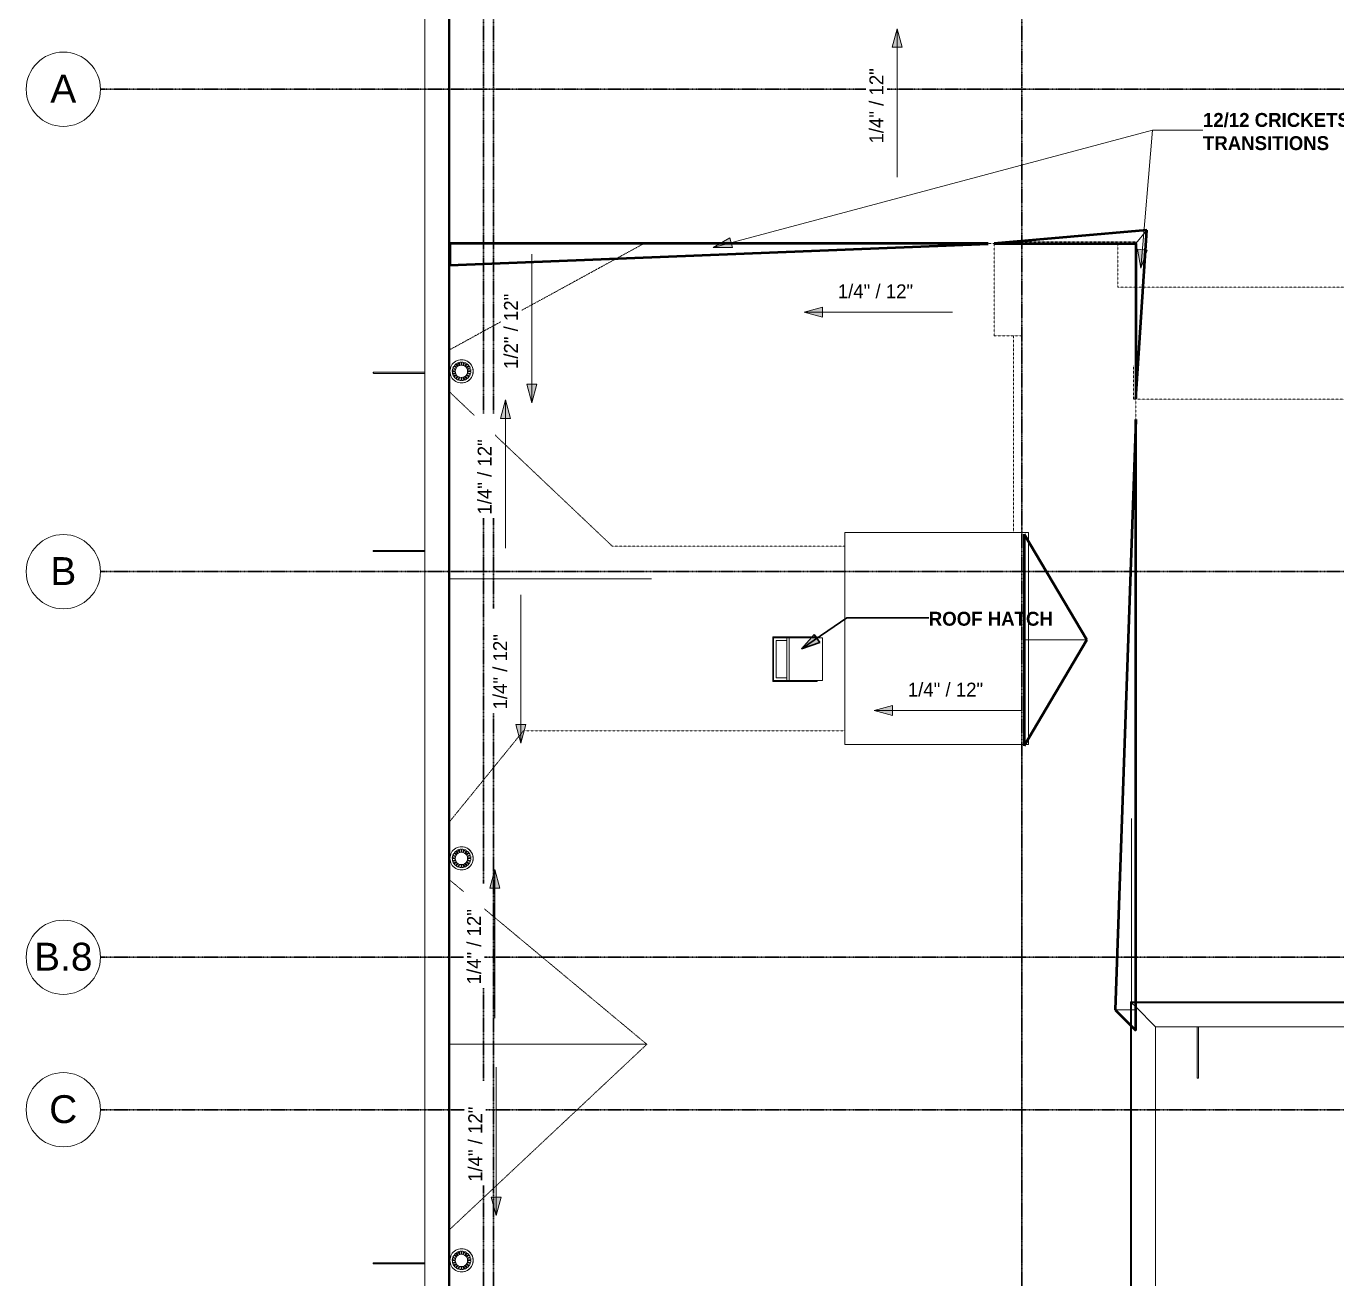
# Model space of a CAD drawing. Header units: inches. Extents: x -4126 to -1830, y 9773 to 12297.
# Drawn here: x -4125 to -3278, y 11078 to 11888 of the extents above; entities that cross this region are included whole.
import ezdxf

# ---------------------------------------------------------------- set-up
doc = ezdxf.new("R2010")
doc.units = ezdxf.units.IN
doc.header["$MEASUREMENT"] = 0
doc.linetypes.add('Dash 1_16_', pattern=[0.125, 0.0625, -0.0625])
doc.linetypes.add('Grid Line 1_2_', pattern=[0.875, 0.5, -0.125, 0.125, -0.125])
for name, color, linetype, lineweight in [('0-1', 7, 'Continuous', 5), ('0-3', 165, 'Continuous', 5), ('A-ANNO-NOTE', 131, 'Continuous', 9), ('A-DETL-MEDM', 33, 'Continuous', 20), ('A-DETL-WIDE', 214, 'Continuous', 50), ('A-FLOR-1', 7, 'Dash 1_16_', 9), ('A-GENM', 5, 'Continuous', 9), ('A-ROOF', 132, 'Continuous', 13), ('A-ROOF-1', 7, 'Dash 1_16_', 9), ('A-ROOF-2', 132, 'Continuous', 9), ('A-WALL-1', 113, 'Continuous', 9), ('G-ANNO-DIMS', 111, 'Continuous', 9), ('G-ANNO-TEXT', 231, 'Continuous', 30), ('G-ANNO-TEXT-1', 231, 'Continuous', 9), ('I-WALL-1', 7, 'Continuous', 9), ('M-EQPM', 50, 'Continuous', 9), ('S-BEAM', 12, 'Continuous', 9), ('S-GRID-1', 1, 'Grid Line 1_2_', 30), ('S-GRID-IDEN', 1, 'Continuous', 9), ('S-GRID-IDEN-1', 147, 'Continuous', 9)]:
    doc.layers.add(name, color=color, linetype=linetype, lineweight=lineweight)
doc.styles.add('Arial', font='arial.ttf', dxfattribs={"height": 18})
doc.styles.add('Century Gothic', font='ufonts.com_century-gothic.ttf', dxfattribs={"height": 9})
doc.styles.add('Century Gothic_B', font='GOTHICB.TTF', dxfattribs={"height": 9})

# ---------------------------------------------------------------- blocks, each defined once
blk = doc.blocks.new('CTR - 1st Phase - Common Walls_rvt-1-FLOOR PLAN - ROOF')
at = {"layer": 'I-WALL-1'}
for p, q in [((-3410.3, 11257), (-3410.3, 11375.56)), ((-3410.3, 10723.22), (-3410.3, 10841.78))]:
    blk.add_line(p, q, dxfattribs=at)
blk = doc.blocks.new('Grid - Grid Head - Circle-1738874-FLOOR PLAN - ROOF')
at = {"layer": 'S-GRID-IDEN-1'}
for start, end in [(360, 180), (180, 360)]:
    blk.add_arc((0, 0), 0.25, start, end, dxfattribs=at)
blk = doc.blocks.new('CTR - 1st Phase - Structure_rvt-1-FLOOR PLAN - ROOF')
at = {"layer": 'S-GRID-1'}
for p, q in [((-3829.32, 9772.61), (-3829.32, 12247.5)), ((-3822.82, 9772.61), (-3822.82, 12247.5)), ((-3481.32, 9772.61), (-3481.32, 12247.5)), ((-1830.2, 11847.19), (-4076.95, 11847.19)), ((-1830.2, 11535.19), (-4076.95, 11535.19)), ((-1830.2, 11285.79), (-4076.95, 11285.79)), ((-1830.2, 11187.19), (-4076.95, 11187.19))]:
    blk.add_line(p, q, dxfattribs=at)
at = {"layer": '0-3', "xscale": 95.99999999999994, "yscale": 95.99999999999994, "zscale": 95.99999999999994, "rotation": 89.99999999999986}
for p in [(-4100.95, 11847.19), (-4100.95, 11535.19), (-4100.95, 11285.79), (-4100.95, 11187.19)]:
    blk.add_blockref('Grid - Grid Head - Circle-1738874-FLOOR PLAN - ROOF', p, dxfattribs=at)
at = {"layer": 'S-GRID-IDEN', "char_height": 18, "attachment_point": 1, "style": 'Arial'}
for s, insert, width in [('A', (-4109.36, 11856.57), 20.301), ('B', (-4109.36, 11544.57), 20.301), ('B.8', (-4119.86, 11295.17), 45.753), ('C', (-4110.11, 11196.57), 22.119)]:
    blk.add_mtext(s, dxfattribs=dict(at, insert=insert, width=width))
blk = doc.blocks.new('Basic Wall _ EXT - FIBER CEMENT - SMALL - ___-2145931-FLOOR PLAN - ROOF')
at = {"layer": 'A-WALL-1'}
for p, q in [((-3410.56, 11256.53), (-3411.03, 11257)), ((-3411.03, 11257), (-3407.67, 11257)), ((-3407.67, 11256.49), (-3410.52, 11256.49)), ((-3407.67, 11253.64), (-3410.3, 11256.27)), ((-3410.3, 11256.27), (-3407.67, 11256.27)), ((-3407.67, 11257), (-2077.53, 11257)), ((-2077.02, 11256.49), (-3407.67, 11256.49)), ((-3407.67, 11256.27), (-2076.8, 11256.27)), ((-3394.86, 11240.83), (-3407.67, 11253.64)), ((-3394.86, 11240.83), (-2061.36, 11240.83))]:
    blk.add_line(p, q, dxfattribs=at)
at = {"layer": 'A-WALL-1', "flags": 128}
for points in [[(-3410.52, 11256.49), (-3410.53, 11256.49), (-3410.54, 11256.5), (-3410.56, 11256.53)], [(-3410.3, 11256.27), (-3410.36, 11256.32), (-3410.41, 11256.38), (-3410.46, 11256.42), (-3410.49, 11256.46), (-3410.51, 11256.48), (-3410.52, 11256.49)]]:
    blk.add_lwpolyline(points, dxfattribs=at)
blk = doc.blocks.new('Basic Wall _ EXT - FIBER CEMENT - SMALL - 2_ XPS - ___-2145932-FLOOR PLAN - ROOF')
at = {"layer": 'A-WALL-1'}
for p, q in [((-3411.03, 11257), (-3410.56, 11256.53)), ((-3411.03, 11241.86), (-3411.03, 11257)), ((-3410.52, 11256.49), (-3410.52, 11241.34)), ((-3410.3, 11256.27), (-3407.67, 11253.64)), ((-3410.3, 11241.12), (-3410.3, 11256.27)), ((-3407.67, 11253.64), (-3394.86, 11240.83)), ((-3411.03, 10856.92), (-3411.03, 11241.86)), ((-3410.52, 11241.34), (-3410.52, 10857.43)), ((-3410.3, 10857.65), (-3410.3, 11241.12)), ((-3394.86, 10857.95), (-3394.86, 11240.83)), ((-3411.03, 10841.78), (-3411.03, 10856.92)), ((-3410.52, 10857.43), (-3410.52, 10842.29)), ((-3410.3, 10842.51), (-3410.3, 10857.65)), ((-3394.86, 10857.95), (-3407.67, 10845.14)), ((-3410.56, 10842.25), (-3411.03, 10841.78)), ((-3407.67, 10845.14), (-3410.3, 10842.51))]:
    blk.add_line(p, q, dxfattribs=at)
at = {"layer": 'A-WALL-1', "flags": 128}
for points in [[(-3410.56, 11256.53), (-3410.54, 11256.5), (-3410.53, 11256.49), (-3410.52, 11256.49)], [(-3410.52, 11256.49), (-3410.51, 11256.48), (-3410.49, 11256.46), (-3410.46, 11256.42), (-3410.41, 11256.38), (-3410.36, 11256.32), (-3410.3, 11256.27)], [(-3410.52, 10842.29), (-3410.53, 10842.29), (-3410.54, 10842.27), (-3410.56, 10842.25)], [(-3410.3, 10842.51), (-3410.36, 10842.45), (-3410.41, 10842.4), (-3410.46, 10842.36), (-3410.49, 10842.32), (-3410.51, 10842.3), (-3410.52, 10842.29)]]:
    blk.add_lwpolyline(points, dxfattribs=at)
blk = doc.blocks.new('Basic Wall _ EXT - FIBER CEMENT - SMALL - ___-2145935-FLOOR PLAN - ROOF')
at = {"layer": 'A-WALL-1'}
for p, q in [((-3867.29, 12125.15), (-3867.29, 9973.63)), ((-3851.85, 12109.71), (-3851.85, 9989.07)), ((-3851.63, 9989.29), (-3851.63, 12109.49)), ((-3851.11, 12108.98), (-3851.11, 11747.44)), ((-3851.11, 11747.44), (-3851.11, 11733.44)), ((-3851.11, 11733.44), (-3851.11, 10365.34))]:
    blk.add_line(p, q, dxfattribs=at)
blk = doc.blocks.new('Hatch-Precision_Ladders-Roof_Hatch - 2_0_x2_0_-2210683-FLOOR PLAN - ROOF')
at = {"layer": 'A-GENM'}
for p, q in [((-3641.95, 11492.61), (-3642.28, 11492.95)), ((-3642.28, 11492.95), (-3642.28, 11464.24)), ((-3613.57, 11492.95), (-3642.28, 11492.95)), ((-3641.71, 11492.35), (-3641.97, 11492.61)), ((-3641.97, 11492.61), (-3641.97, 11464.58)), ((-3613.95, 11492.61), (-3641.97, 11492.61)), ((-3641.76, 11464.85), (-3641.76, 11492.35)), ((-3633.26, 11492.35), (-3641.76, 11492.35)), ((-3633.26, 11490.69), (-3640.11, 11490.69)), ((-3640.11, 11490.69), (-3640.11, 11466.5)), ((-3640.02, 11490.6), (-3640.02, 11466.6)), ((-3633.26, 11490.6), (-3640.02, 11490.6)), ((-3640.02, 11466.6), (-3640.02, 11490.6)), ((-3640.02, 11490.6), (-3633.26, 11490.6)), ((-3633.26, 11464.85), (-3633.26, 11492.35)), ((-3633.26, 11492.35), (-3631.71, 11492.35)), ((-3631.71, 11492.35), (-3631.71, 11464.85)), ((-3610.24, 11492.35), (-3631.71, 11492.35)), ((-3613.95, 11492.61), (-3614.22, 11492.35)), ((-3613.95, 11492.35), (-3613.95, 11492.61)), ((-3613.93, 11492.61), (-3613.95, 11492.61)), ((-3613.57, 11492.95), (-3613.93, 11492.61)), ((-3613.93, 11492.35), (-3613.93, 11492.61)), ((-3613.57, 11492.35), (-3613.57, 11492.95)), ((-3610.24, 11464.85), (-3610.24, 11492.35)), ((-3641.95, 11464.58), (-3642.28, 11464.24)), ((-3642.28, 11464.24), (-3613.57, 11464.24)), ((-3641.71, 11464.85), (-3641.97, 11464.58)), ((-3641.97, 11464.58), (-3613.95, 11464.58)), ((-3633.26, 11464.85), (-3641.76, 11464.85)), ((-3640.11, 11466.5), (-3633.26, 11466.5)), ((-3640.02, 11466.6), (-3633.26, 11466.6)), ((-3633.26, 11466.6), (-3640.02, 11466.6)), ((-3633.26, 11464.85), (-3631.71, 11464.85)), ((-3631.71, 11464.85), (-3610.24, 11464.85)), ((-3614.22, 11464.85), (-3613.95, 11464.58)), ((-3613.95, 11464.58), (-3613.95, 11464.85)), ((-3613.95, 11464.58), (-3613.93, 11464.58)), ((-3613.93, 11464.58), (-3613.93, 11464.85)), ((-3613.93, 11464.58), (-3613.57, 11464.24)), ((-3613.57, 11464.24), (-3613.57, 11464.85))]:
    blk.add_line(p, q, dxfattribs=at)
blk = doc.blocks.new('22142613 - Roof Drains - Type A - 15_ Strainer - 8_ Drain-V3-FLOOR PLAN - ROOF')
at = {"layer": 'M-EQPM'}
for p, q in [((-3848.45, 11668.14), (-3847.24, 11667.25)), ((-3847.18, 11669.49), (-3846.29, 11668.25)), ((-3845.57, 11670.38), (-3845.1, 11668.94)), ((-3843.76, 11670.74), (-3843.76, 11669.17)), ((-3843.49, 11672.25), (-3843.51, 11672.25)), ((-3843.27, 11668.75), (-3843.49, 11668.75)), ((-3841.93, 11670.53), (-3842.42, 11669.01)), ((-3840.24, 11669.78), (-3841.2, 11668.46)), ((-3838.86, 11668.54), (-3840.19, 11667.57)), ((-3847.89, 11663.69), (-3849.31, 11663.23)), ((-3849.26, 11666.46), (-3847.84, 11666)), ((-3847.33, 11662.38), (-3848.55, 11661.5)), ((-3846.39, 11661.32), (-3847.28, 11660.08)), ((-3845.15, 11660.6), (-3845.63, 11659.13)), ((-3843.76, 11660.32), (-3843.76, 11658.75)), ((-3843.49, 11660.75), (-3843.27, 11660.75)), ((-3842.36, 11660.5), (-3841.86, 11658.98)), ((-3841.09, 11661.1), (-3840.13, 11659.78)), ((-3840.08, 11662.06), (-3838.75, 11661.09)), ((-3837.92, 11666.93), (-3839.5, 11666.42)), ((-3839.42, 11663.26), (-3837.85, 11662.75)), ((-3843.51, 11657.25), (-3843.49, 11657.25))]:
    blk.add_line(p, q, dxfattribs=at)
at = {"layer": 'M-EQPM', "flags": 128}
for points in [[(-3847.27, 11667.21), (-3847.86, 11667.68), (-3848.45, 11668.14)], [(-3848.15, 11668.54), (-3847.56, 11668.08), (-3846.96, 11667.61)], [(-3846.34, 11668.21), (-3846.76, 11668.85), (-3847.18, 11669.49)], [(-3846.78, 11669.78), (-3846.35, 11669.14), (-3845.93, 11668.5)], [(-3845.16, 11668.88), (-3845.37, 11669.63), (-3845.57, 11670.38)], [(-3845.09, 11670.53), (-3844.89, 11669.78), (-3844.69, 11669.03)], [(-3843.84, 11669.16), (-3843.8, 11669.95), (-3843.76, 11670.74)], [(-3843.26, 11670.74), (-3843.3, 11669.95), (-3843.34, 11669.16)], [(-3842.5, 11669.03), (-3842.21, 11669.78), (-3841.93, 11670.53)], [(-3841.45, 11670.38), (-3841.74, 11669.63), (-3842.02, 11668.88)], [(-3841.25, 11668.5), (-3840.75, 11669.14), (-3840.24, 11669.78)], [(-3839.83, 11669.49), (-3840.34, 11668.85), (-3840.84, 11668.21)], [(-3840.22, 11667.61), (-3839.54, 11668.08), (-3838.86, 11668.54)], [(-3838.56, 11668.14), (-3839.24, 11667.68), (-3839.92, 11667.21)], [(-3848.02, 11664.6), (-3848.76, 11664.6), (-3849.51, 11664.6)], [(-3849.5, 11665.1), (-3848.75, 11665.1), (-3848, 11665.1)], [(-3849.31, 11663.23), (-3848.61, 11663.47), (-3847.9, 11663.72)], [(-3847.84, 11665.97), (-3848.55, 11666.22), (-3849.26, 11666.46)], [(-3847.75, 11663.24), (-3848.46, 11663), (-3849.17, 11662.75)], [(-3849.09, 11666.93), (-3848.39, 11666.69), (-3847.68, 11666.45)], [(-3848.55, 11661.5), (-3847.96, 11661.96), (-3847.36, 11662.43)], [(-3847.08, 11662.01), (-3847.67, 11661.55), (-3848.26, 11661.09)], [(-3847.28, 11660.08), (-3846.86, 11660.72), (-3846.44, 11661.36)], [(-3846.04, 11661.06), (-3846.46, 11660.42), (-3846.88, 11659.78)], [(-3845.63, 11659.13), (-3845.43, 11659.88), (-3845.23, 11660.63)], [(-3844.75, 11660.47), (-3844.95, 11659.73), (-3845.16, 11658.98)], [(-3843.76, 11658.75), (-3843.8, 11659.54), (-3843.84, 11660.33)], [(-3843.34, 11660.33), (-3843.3, 11659.54), (-3843.26, 11658.75)], [(-3841.86, 11658.98), (-3842.15, 11659.73), (-3842.43, 11660.47)], [(-3841.96, 11660.63), (-3841.67, 11659.88), (-3841.39, 11659.13)], [(-3840.13, 11659.78), (-3840.64, 11660.42), (-3841.15, 11661.06)], [(-3840.74, 11661.36), (-3840.24, 11660.72), (-3839.73, 11660.08)], [(-3838.75, 11661.09), (-3839.43, 11661.55), (-3840.11, 11662.01)], [(-3839.83, 11662.43), (-3839.14, 11661.96), (-3838.46, 11661.5)], [(-3839.51, 11666.45), (-3838.71, 11666.69), (-3837.92, 11666.93)], [(-3837.85, 11662.75), (-3838.64, 11663), (-3839.43, 11663.24)], [(-3837.76, 11666.46), (-3838.55, 11666.22), (-3839.34, 11665.97)], [(-3839.29, 11663.72), (-3838.5, 11663.47), (-3837.7, 11663.23)], [(-3839.18, 11665.1), (-3838.35, 11665.1), (-3837.52, 11665.1)], [(-3837.51, 11664.6), (-3838.34, 11664.6), (-3839.17, 11664.6)]]:
    blk.add_lwpolyline(points, dxfattribs=at)
at = {"layer": 'M-EQPM'}
for centre, major_axis, start_param, end_param in [((-3843.51, 11664.75), (0, 7.5), 4.712389, 7.853982), ((-3843.51, 11664.75), (0, 6), 0.969431, 1.197636), ((-3843.51, 11664.75), (0, 6), 0.659298, 0.886064), ((-3843.62, 11664.75), (0, 4), 4.712389, 7.853982), ((-3843.59, 11664.75), (0, 4.43), 0.865964, 0.979022), ((-3843.51, 11664.75), (0, 6), 0.350212, 0.575936), ((-3843.59, 11664.75), (0, 4.43), 0.557275, 0.670323), ((-3843.59, 11664.75), (0, 4.43), 0.250007, 0.363046), ((-3843.51, 11664.75), (0, 6), 0.041679, 0.266854), ((-3843.49, 11664.75), (0, 7.5), 6.165105, 6.404016), ((-3843.59, 11664.75), (0, 4.43), 6.226668, 6.339703), ((-3843.51, 11664.75), (0, 6), 6.016332, 6.241507), ((-3843.49, 11664.75), (0, 7.5), 4.712389, 6.162355), ((-3843.59, 11664.75), (0, 4.43), 5.92014, 6.033179), ((-3843.51, 11664.75), (0, 6), 5.70725, 5.932973), ((-3843.59, 11664.75), (0, 4.43), 5.612862, 5.72591), ((-3843.59, 11664.75), (0, 4.43), 5.304163, 5.417221), ((-3843.51, 11664.75), (0, 6), 5.397121, 5.623888), ((-3843.51, 11664.75), (0, 6), 5.08555, 5.313754), ((-3843.51, 11664.75), (0, 7.5), 1.570796, 4.712389), ((-3843.51, 11664.75), (0, 6), 1.594274, 1.825954), ((-3843.51, 11664.75), (0, 6), 1.281005, 1.510903), ((-3843.51, 11664.75), (0, 6), 1.909324, 2.142701), ((-3843.51, 11664.75), (0, 6), 2.226068, 2.460891), ((-3843.59, 11664.75), (0, 4.43), 1.489558, 1.570796), ((-3843.59, 11664.75), (0, 4.43), 1.570796, 1.602628), ((-3843.59, 11664.75), (0, 4.43), 1.804928, 1.917995), ((-3843.59, 11664.75), (0, 4.43), 1.176609, 1.289676), ((-3843.62, 11664.75), (0, 4), 1.570796, 4.712389), ((-3843.59, 11664.75), (0, 4.43), 2.122601, 2.235659), ((-3843.51, 11664.75), (0, 6), 2.544253, 2.780128), ((-3843.59, 11664.75), (0, 4.43), 2.442231, 2.555278), ((-3843.59, 11664.75), (0, 4.43), 2.763281, 2.87632), ((-3843.51, 11664.75), (0, 6), 2.863487, 3.099914), ((-3843.59, 11664.75), (0, 4.43), 3.085075, 3.19811), ((-3843.51, 11664.75), (0, 6), 3.183271, 3.419699), ((-3843.49, 11664.75), (0, 7.5), 3.262423, 4.712389), ((-3843.59, 11664.75), (0, 4.43), 3.406866, 3.519904), ((-3843.51, 11664.75), (0, 6), 3.503058, 3.738932), ((-3843.59, 11664.75), (0, 4.43), 3.727907, 3.840954), ((-3843.59, 11664.75), (0, 4.43), 4.047526, 4.160584), ((-3843.51, 11664.75), (0, 6), 3.822294, 4.057117), ((-3843.59, 11664.75), (0, 4.43), 4.993509, 5.106576), ((-3843.59, 11664.75), (0, 4.43), 4.365191, 4.478257), ((-3843.59, 11664.75), (0, 4.43), 4.712389, 4.793628), ((-3843.59, 11664.75), (0, 4.43), 4.680558, 4.712389), ((-3843.51, 11664.75), (0, 6), 4.140484, 4.373861), ((-3843.51, 11664.75), (0, 6), 4.772282, 5.00218), ((-3843.51, 11664.75), (0, 6), 4.457231, 4.688911), ((-3843.49, 11664.75), (0, 7.5), 3.020762, 3.259673)]:
    blk.add_ellipse(centre, major_axis=major_axis, ratio=0.999788, start_param=start_param, end_param=end_param, dxfattribs=at)
blk = doc.blocks.new('22142613 - Roof Drains - Type A - 15_ Strainer - 8_ Drain-V4-FLOOR PLAN - ROOF')
at = {"layer": 'M-EQPM'}
for p, q in [((-3847.18, 11354.49), (-3846.29, 11353.25)), ((-3845.57, 11355.38), (-3845.09, 11353.91)), ((-3843.76, 11355.74), (-3843.76, 11354.17)), ((-3843.49, 11357.25), (-3843.51, 11357.25)), ((-3841.93, 11355.53), (-3842.42, 11354.01)), ((-3840.24, 11354.78), (-3841.18, 11353.48)), ((-3847.89, 11348.69), (-3849.31, 11348.23)), ((-3849.26, 11351.46), (-3847.84, 11351)), ((-3847.33, 11347.38), (-3848.55, 11346.5)), ((-3848.45, 11353.14), (-3847.24, 11352.25)), ((-3846.39, 11346.32), (-3847.28, 11345.08)), ((-3845.15, 11345.6), (-3845.63, 11344.13)), ((-3843.76, 11345.32), (-3843.76, 11343.75)), ((-3843.27, 11353.75), (-3843.49, 11353.75)), ((-3843.49, 11345.75), (-3843.27, 11345.75)), ((-3842.36, 11345.5), (-3841.86, 11343.98)), ((-3841.09, 11346.1), (-3840.13, 11344.78)), ((-3838.86, 11353.54), (-3840.19, 11352.57)), ((-3840.08, 11347.06), (-3838.75, 11346.09)), ((-3837.92, 11351.93), (-3839.5, 11351.42)), ((-3839.42, 11348.26), (-3837.85, 11347.75)), ((-3843.51, 11342.25), (-3843.49, 11342.25))]:
    blk.add_line(p, q, dxfattribs=at)
at = {"layer": 'M-EQPM', "flags": 128}
for points in [[(-3846.34, 11353.21), (-3846.76, 11353.85), (-3847.18, 11354.49)], [(-3846.78, 11354.78), (-3846.35, 11354.14), (-3845.93, 11353.5)], [(-3845.16, 11353.88), (-3845.37, 11354.63), (-3845.57, 11355.38)], [(-3845.09, 11355.53), (-3844.89, 11354.78), (-3844.69, 11354.03)], [(-3843.84, 11354.16), (-3843.8, 11354.95), (-3843.76, 11355.74)], [(-3843.26, 11355.74), (-3843.3, 11354.95), (-3843.34, 11354.16)], [(-3842.5, 11354.03), (-3842.21, 11354.78), (-3841.93, 11355.53)], [(-3841.45, 11355.38), (-3841.74, 11354.63), (-3842.02, 11353.88)], [(-3841.25, 11353.5), (-3840.75, 11354.14), (-3840.24, 11354.78)], [(-3839.83, 11354.49), (-3840.34, 11353.85), (-3840.84, 11353.21)], [(-3848.02, 11349.6), (-3848.76, 11349.6), (-3849.51, 11349.6)], [(-3849.5, 11350.1), (-3848.75, 11350.1), (-3848, 11350.1)], [(-3849.31, 11348.23), (-3848.61, 11348.47), (-3847.9, 11348.72)], [(-3847.84, 11350.97), (-3848.55, 11351.22), (-3849.26, 11351.46)], [(-3847.75, 11348.24), (-3848.46, 11348), (-3849.17, 11347.75)], [(-3849.09, 11351.93), (-3848.39, 11351.69), (-3847.68, 11351.45)], [(-3848.55, 11346.5), (-3847.96, 11346.96), (-3847.36, 11347.43)], [(-3847.27, 11352.21), (-3847.86, 11352.68), (-3848.45, 11353.14)], [(-3847.08, 11347.01), (-3847.67, 11346.55), (-3848.26, 11346.09)], [(-3848.15, 11353.54), (-3847.56, 11353.08), (-3846.96, 11352.61)], [(-3847.28, 11345.08), (-3846.86, 11345.72), (-3846.44, 11346.36)], [(-3846.04, 11346.06), (-3846.46, 11345.42), (-3846.88, 11344.78)], [(-3845.63, 11344.13), (-3845.43, 11344.88), (-3845.23, 11345.63)], [(-3844.75, 11345.47), (-3844.95, 11344.73), (-3845.16, 11343.98)], [(-3843.76, 11343.75), (-3843.8, 11344.54), (-3843.84, 11345.33)], [(-3843.34, 11345.33), (-3843.3, 11344.54), (-3843.26, 11343.75)], [(-3841.86, 11343.98), (-3842.15, 11344.73), (-3842.43, 11345.47)], [(-3841.96, 11345.63), (-3841.67, 11344.88), (-3841.39, 11344.13)], [(-3840.13, 11344.78), (-3840.64, 11345.42), (-3841.15, 11346.06)], [(-3840.74, 11346.36), (-3840.24, 11345.72), (-3839.73, 11345.08)], [(-3840.22, 11352.61), (-3839.54, 11353.08), (-3838.86, 11353.54)], [(-3838.75, 11346.09), (-3839.43, 11346.55), (-3840.11, 11347.01)], [(-3838.56, 11353.14), (-3839.24, 11352.68), (-3839.92, 11352.21)], [(-3839.83, 11347.43), (-3839.14, 11346.96), (-3838.46, 11346.5)], [(-3839.51, 11351.45), (-3838.71, 11351.69), (-3837.92, 11351.93)], [(-3837.85, 11347.75), (-3838.64, 11348), (-3839.43, 11348.24)], [(-3837.76, 11351.46), (-3838.55, 11351.22), (-3839.34, 11350.97)], [(-3839.29, 11348.72), (-3838.5, 11348.47), (-3837.7, 11348.23)], [(-3839.18, 11350.1), (-3838.35, 11350.1), (-3837.52, 11350.1)], [(-3837.51, 11349.6), (-3838.34, 11349.6), (-3839.17, 11349.6)]]:
    blk.add_lwpolyline(points, dxfattribs=at)
at = {"layer": 'M-EQPM'}
for centre, major_axis, start_param, end_param in [((-3843.51, 11349.75), (0, 7.5), 4.712389, 7.853982), ((-3843.51, 11349.75), (0, 6), 0.659298, 0.886064), ((-3843.62, 11349.75), (0, 4), 4.712389, 7.853982), ((-3843.51, 11349.75), (0, 6), 0.350212, 0.575936), ((-3843.59, 11349.75), (0, 4.43), 0.250007, 0.363046), ((-3843.51, 11349.75), (0, 6), 0.041679, 0.266854), ((-3843.49, 11349.75), (0, 7.5), 6.165105, 6.404016), ((-3843.59, 11349.75), (0, 4.43), 6.226668, 6.339703), ((-3843.51, 11349.75), (0, 6), 6.016332, 6.241507), ((-3843.49, 11349.75), (0, 7.5), 4.712389, 6.162355), ((-3843.59, 11349.75), (0, 4.43), 5.92014, 6.033179), ((-3843.51, 11349.75), (0, 6), 5.70725, 5.932973), ((-3843.51, 11349.75), (0, 6), 5.397121, 5.623888), ((-3843.51, 11349.75), (0, 7.5), 1.570796, 4.712389), ((-3843.51, 11349.75), (0, 6), 1.594274, 1.825954), ((-3843.51, 11349.75), (0, 6), 1.281005, 1.510903), ((-3843.51, 11349.75), (0, 6), 1.909324, 2.142701), ((-3843.51, 11349.75), (0, 6), 0.969431, 1.197636), ((-3843.51, 11349.75), (0, 6), 2.226068, 2.460891), ((-3843.59, 11349.75), (0, 4.43), 1.489558, 1.570796), ((-3843.59, 11349.75), (0, 4.43), 1.570796, 1.602628), ((-3843.59, 11349.75), (0, 4.43), 1.804928, 1.917995), ((-3843.59, 11349.75), (0, 4.43), 1.176609, 1.289676), ((-3843.62, 11349.75), (0, 4), 1.570796, 4.712389), ((-3843.59, 11349.75), (0, 4.43), 2.122601, 2.235659), ((-3843.59, 11349.75), (0, 4.43), 0.865964, 0.979022), ((-3843.59, 11349.75), (0, 4.43), 2.442231, 2.555278), ((-3843.59, 11349.75), (0, 4.43), 0.557275, 0.670323), ((-3843.59, 11349.75), (0, 4.43), 2.763281, 2.87632), ((-3843.59, 11349.75), (0, 4.43), 3.085075, 3.19811), ((-3843.49, 11349.75), (0, 7.5), 3.262423, 4.712389), ((-3843.59, 11349.75), (0, 4.43), 3.406866, 3.519904), ((-3843.59, 11349.75), (0, 4.43), 5.612862, 5.72591), ((-3843.59, 11349.75), (0, 4.43), 3.727907, 3.840954), ((-3843.59, 11349.75), (0, 4.43), 5.304163, 5.417221), ((-3843.59, 11349.75), (0, 4.43), 4.047526, 4.160584), ((-3843.51, 11349.75), (0, 6), 3.822294, 4.057117), ((-3843.59, 11349.75), (0, 4.43), 4.993509, 5.106576), ((-3843.59, 11349.75), (0, 4.43), 4.365191, 4.478257), ((-3843.59, 11349.75), (0, 4.43), 4.712389, 4.793628), ((-3843.59, 11349.75), (0, 4.43), 4.680558, 4.712389), ((-3843.51, 11349.75), (0, 6), 5.08555, 5.313754), ((-3843.51, 11349.75), (0, 6), 4.140484, 4.373861), ((-3843.51, 11349.75), (0, 6), 4.772282, 5.00218), ((-3843.51, 11349.75), (0, 6), 4.457231, 4.688911), ((-3843.51, 11349.75), (0, 6), 2.544253, 2.780128), ((-3843.51, 11349.75), (0, 6), 2.863487, 3.099914), ((-3843.49, 11349.75), (0, 7.5), 3.020762, 3.259673), ((-3843.51, 11349.75), (0, 6), 3.183271, 3.419699), ((-3843.51, 11349.75), (0, 6), 3.503058, 3.738932)]:
    blk.add_ellipse(centre, major_axis=major_axis, ratio=0.999788, start_param=start_param, end_param=end_param, dxfattribs=at)
blk = doc.blocks.new('22142613 - Roof Drains - Type A - 15_ Strainer - 8_ Drain-V5-FLOOR PLAN - ROOF')
at = {"layer": 'M-EQPM'}
for p, q in [((-3849.26, 11091.46), (-3847.84, 11091)), ((-3848.45, 11093.14), (-3847.24, 11092.25)), ((-3847.18, 11094.49), (-3846.29, 11093.25)), ((-3845.57, 11095.38), (-3845.09, 11093.91)), ((-3843.76, 11095.74), (-3843.76, 11094.17)), ((-3843.49, 11097.25), (-3843.51, 11097.25)), ((-3843.27, 11093.75), (-3843.49, 11093.75)), ((-3841.93, 11095.53), (-3842.42, 11094.01)), ((-3840.24, 11094.78), (-3841.2, 11093.46)), ((-3838.86, 11093.54), (-3840.19, 11092.57)), ((-3837.92, 11091.93), (-3839.5, 11091.42)), ((-3847.89, 11088.69), (-3849.31, 11088.23)), ((-3847.33, 11087.38), (-3848.55, 11086.5)), ((-3846.39, 11086.32), (-3847.28, 11085.08)), ((-3845.15, 11085.6), (-3845.63, 11084.13)), ((-3843.76, 11085.32), (-3843.76, 11083.75)), ((-3843.49, 11085.75), (-3843.27, 11085.75)), ((-3842.36, 11085.5), (-3841.86, 11083.98)), ((-3841.09, 11086.1), (-3840.13, 11084.78)), ((-3840.08, 11087.06), (-3838.75, 11086.09)), ((-3839.42, 11088.26), (-3837.85, 11087.75)), ((-3843.51, 11082.25), (-3843.49, 11082.25))]:
    blk.add_line(p, q, dxfattribs=at)
at = {"layer": 'M-EQPM', "flags": 128}
for points in [[(-3847.84, 11090.97), (-3848.55, 11091.22), (-3849.26, 11091.46)], [(-3849.09, 11091.93), (-3848.39, 11091.69), (-3847.68, 11091.45)], [(-3847.27, 11092.21), (-3847.86, 11092.68), (-3848.45, 11093.14)], [(-3848.15, 11093.54), (-3847.56, 11093.08), (-3846.96, 11092.61)], [(-3846.34, 11093.21), (-3846.76, 11093.85), (-3847.18, 11094.49)], [(-3846.78, 11094.78), (-3846.35, 11094.14), (-3845.93, 11093.5)], [(-3845.16, 11093.88), (-3845.37, 11094.63), (-3845.57, 11095.38)], [(-3845.09, 11095.53), (-3844.89, 11094.78), (-3844.69, 11094.03)], [(-3843.84, 11094.16), (-3843.8, 11094.95), (-3843.76, 11095.74)], [(-3843.26, 11095.74), (-3843.3, 11094.95), (-3843.34, 11094.16)], [(-3842.5, 11094.03), (-3842.21, 11094.78), (-3841.93, 11095.53)], [(-3841.45, 11095.38), (-3841.74, 11094.63), (-3842.02, 11093.88)], [(-3841.25, 11093.5), (-3840.75, 11094.14), (-3840.24, 11094.78)], [(-3839.83, 11094.49), (-3840.34, 11093.85), (-3840.84, 11093.21)], [(-3840.22, 11092.61), (-3839.54, 11093.08), (-3838.86, 11093.54)], [(-3838.56, 11093.14), (-3839.24, 11092.68), (-3839.92, 11092.21)], [(-3839.51, 11091.45), (-3838.71, 11091.69), (-3837.92, 11091.93)], [(-3837.76, 11091.46), (-3838.55, 11091.22), (-3839.34, 11090.97)], [(-3848.02, 11089.6), (-3848.76, 11089.6), (-3849.51, 11089.6)], [(-3849.5, 11090.1), (-3848.75, 11090.1), (-3848, 11090.1)], [(-3849.31, 11088.23), (-3848.61, 11088.47), (-3847.9, 11088.72)], [(-3847.75, 11088.24), (-3848.46, 11088), (-3849.17, 11087.75)], [(-3848.55, 11086.5), (-3847.96, 11086.96), (-3847.36, 11087.43)], [(-3847.08, 11087.01), (-3847.67, 11086.55), (-3848.26, 11086.09)], [(-3847.28, 11085.08), (-3846.86, 11085.72), (-3846.44, 11086.36)], [(-3846.04, 11086.06), (-3846.46, 11085.42), (-3846.88, 11084.78)], [(-3845.63, 11084.13), (-3845.43, 11084.88), (-3845.23, 11085.63)], [(-3844.75, 11085.47), (-3844.95, 11084.73), (-3845.16, 11083.98)], [(-3843.76, 11083.75), (-3843.8, 11084.54), (-3843.84, 11085.33)], [(-3843.34, 11085.33), (-3843.3, 11084.54), (-3843.26, 11083.75)], [(-3841.86, 11083.98), (-3842.15, 11084.73), (-3842.43, 11085.47)], [(-3841.96, 11085.63), (-3841.67, 11084.88), (-3841.39, 11084.13)], [(-3840.13, 11084.78), (-3840.64, 11085.42), (-3841.15, 11086.06)], [(-3840.74, 11086.36), (-3840.24, 11085.72), (-3839.73, 11085.08)], [(-3838.75, 11086.09), (-3839.43, 11086.55), (-3840.11, 11087.01)], [(-3839.83, 11087.43), (-3839.14, 11086.96), (-3838.46, 11086.5)], [(-3837.85, 11087.75), (-3838.64, 11088), (-3839.43, 11088.24)], [(-3839.29, 11088.72), (-3838.5, 11088.47), (-3837.7, 11088.23)], [(-3839.18, 11090.1), (-3838.35, 11090.1), (-3837.52, 11090.1)], [(-3837.51, 11089.6), (-3838.34, 11089.6), (-3839.17, 11089.6)]]:
    blk.add_lwpolyline(points, dxfattribs=at)
at = {"layer": 'M-EQPM'}
for centre, major_axis, start_param, end_param in [((-3843.51, 11089.75), (0, 7.5), 4.712389, 7.853982), ((-3843.51, 11089.75), (0, 6), 1.281005, 1.510903), ((-3843.51, 11089.75), (0, 6), 0.969431, 1.197636), ((-3843.51, 11089.75), (0, 6), 0.659298, 0.886064), ((-3843.59, 11089.75), (0, 4.43), 1.176609, 1.289676), ((-3843.62, 11089.75), (0, 4), 4.712389, 7.853982), ((-3843.59, 11089.75), (0, 4.43), 0.865964, 0.979022), ((-3843.51, 11089.75), (0, 6), 0.350212, 0.575936), ((-3843.59, 11089.75), (0, 4.43), 0.557275, 0.670323), ((-3843.59, 11089.75), (0, 4.43), 0.250007, 0.363046), ((-3843.51, 11089.75), (0, 6), 0.041679, 0.266854), ((-3843.49, 11089.75), (0, 7.5), 6.165105, 6.404016), ((-3843.59, 11089.75), (0, 4.43), 6.226668, 6.339703), ((-3843.51, 11089.75), (0, 6), 6.016332, 6.241507), ((-3843.49, 11089.75), (0, 7.5), 4.712389, 6.162355), ((-3843.59, 11089.75), (0, 4.43), 5.92014, 6.033179), ((-3843.51, 11089.75), (0, 6), 5.70725, 5.932973), ((-3843.59, 11089.75), (0, 4.43), 5.612862, 5.72591), ((-3843.59, 11089.75), (0, 4.43), 5.304163, 5.417221), ((-3843.51, 11089.75), (0, 6), 5.397121, 5.623888), ((-3843.59, 11089.75), (0, 4.43), 4.993509, 5.106576), ((-3843.51, 11089.75), (0, 6), 5.08555, 5.313754), ((-3843.51, 11089.75), (0, 6), 4.772282, 5.00218), ((-3843.51, 11089.75), (0, 7.5), 1.570796, 4.712389), ((-3843.51, 11089.75), (0, 6), 1.594274, 1.825954), ((-3843.51, 11089.75), (0, 6), 1.909324, 2.142701), ((-3843.51, 11089.75), (0, 6), 2.226068, 2.460891), ((-3843.59, 11089.75), (0, 4.43), 1.489558, 1.570796), ((-3843.59, 11089.75), (0, 4.43), 1.570796, 1.602628), ((-3843.59, 11089.75), (0, 4.43), 1.804928, 1.917995), ((-3843.62, 11089.75), (0, 4), 1.570796, 4.712389), ((-3843.59, 11089.75), (0, 4.43), 2.122601, 2.235659), ((-3843.51, 11089.75), (0, 6), 2.544253, 2.780128), ((-3843.59, 11089.75), (0, 4.43), 2.442231, 2.555278), ((-3843.59, 11089.75), (0, 4.43), 2.763281, 2.87632), ((-3843.51, 11089.75), (0, 6), 2.863487, 3.099914), ((-3843.59, 11089.75), (0, 4.43), 3.085075, 3.19811), ((-3843.51, 11089.75), (0, 6), 3.183271, 3.419699), ((-3843.49, 11089.75), (0, 7.5), 3.262423, 4.712389), ((-3843.59, 11089.75), (0, 4.43), 3.406866, 3.519904), ((-3843.51, 11089.75), (0, 6), 3.503058, 3.738932), ((-3843.59, 11089.75), (0, 4.43), 3.727907, 3.840954), ((-3843.59, 11089.75), (0, 4.43), 4.047526, 4.160584), ((-3843.51, 11089.75), (0, 6), 3.822294, 4.057117), ((-3843.59, 11089.75), (0, 4.43), 4.365191, 4.478257), ((-3843.59, 11089.75), (0, 4.43), 4.712389, 4.793628), ((-3843.59, 11089.75), (0, 4.43), 4.680558, 4.712389), ((-3843.51, 11089.75), (0, 6), 4.140484, 4.373861), ((-3843.51, 11089.75), (0, 6), 4.457231, 4.688911), ((-3843.49, 11089.75), (0, 7.5), 3.020762, 3.259673)]:
    blk.add_ellipse(centre, major_axis=major_axis, ratio=0.999788, start_param=start_param, end_param=end_param, dxfattribs=at)
blk = doc.blocks.new('Walls 13 - Walls 1-3379995-FLOOR PLAN - ROOF')
at = {"layer": 'S-BEAM'}
for p, q in [((-3867.29, 11664.16), (-3900.27, 11664.16)), ((-3900.27, 11663.41), (-3867.29, 11663.41))]:
    blk.add_line(p, q, dxfattribs=at)
blk.add_ellipse((-3900.27, 11663.79), major_axis=(0, 0.375), ratio=0.93544, start_param=0, end_param=3.141593, dxfattribs=at)
blk = doc.blocks.new('Walls 14 - Walls 1-3380004-FLOOR PLAN - ROOF')
at = {"layer": 'S-BEAM'}
for p, q in [((-3867.29, 11548.96), (-3900.27, 11548.96)), ((-3900.27, 11548.21), (-3867.29, 11548.21))]:
    blk.add_line(p, q, dxfattribs=at)
blk.add_ellipse((-3900.27, 11548.59), major_axis=(0, 0.375), ratio=0.93544, start_param=0, end_param=3.141593, dxfattribs=at)
blk = doc.blocks.new('Walls 93 - Walls 1-3380127-FLOOR PLAN - ROOF')
at = {"layer": 'S-BEAM'}
for p, q in [((-3867.29, 11088.16), (-3900.27, 11088.16)), ((-3900.27, 11087.41), (-3867.29, 11087.41))]:
    blk.add_line(p, q, dxfattribs=at)
blk.add_ellipse((-3900.27, 11087.79), major_axis=(0, 0.375), ratio=0.93544, start_param=0, end_param=3.141593, dxfattribs=at)
blk = doc.blocks.new('Walls 63 - Walls 1-3382136-FLOOR PLAN - ROOF')
at = {"layer": 'S-BEAM'}
for p, q in [((-3367.89, 11240.83), (-3367.89, 11207.85)), ((-3367.14, 11207.85), (-3367.14, 11240.83))]:
    blk.add_line(p, q, dxfattribs=at)
blk.add_ellipse((-3367.52, 11207.85), major_axis=(0.375, 0), ratio=0.93544, start_param=3.141593, end_param=6.283185, dxfattribs=at)

msp = doc.modelspace()

# ---------------------------------------------------------------- hatches: boundary and pattern name
at = {"layer": 'A-ANNO-NOTE'}
for points in [[(-3680.79, 11744.82), (-3668.37, 11744.81), (-3670.03, 11751.03)], [(-3404.42, 11731.46), (-3400.19, 11743.14), (-3406.6, 11743.69)]]:
    msp.add_hatch(color=256, dxfattribs=at).paths.add_polyline_path(points, flags=0)
at = {"layer": 'G-ANNO-DIMS'}
for points in [[(-3622.07, 11703.01), (-3610.07, 11699.8), (-3610.07, 11706.23)], [(-3798.08, 11644.46), (-3794.86, 11656.46), (-3801.29, 11656.46)], [(-3576.79, 11445.39), (-3564.79, 11442.18), (-3564.79, 11448.61)], [(-3805.08, 11424.29), (-3801.87, 11436.29), (-3808.3, 11436.29)], [(-3821.18, 11118.72), (-3817.97, 11130.72), (-3824.4, 11130.72)]]:
    msp.add_hatch(color=256, dxfattribs=at).paths.add_polyline_path(points, flags=0)
at = {"layer": 'G-ANNO-TEXT'}
msp.add_hatch(color=256, dxfattribs=at).paths.add_polyline_path([(-3623.68, 11485.21), (-3611.96, 11489.34), (-3615.6, 11494.64)], flags=0)

# ---------------------------------------------------------------- linework, layer by layer
at = {"layer": 'A-ANNO-NOTE'}
for p, q in [((-3404.42, 11731.46), (-3396.72, 11820.7)), ((-3396.72, 11820.7), (-3364.19, 11820.7)), ((-3396.72, 11820.7), (-3364.19, 11820.7)), ((-3670.03, 11751.03), (-3680.79, 11744.82)), ((-3680.79, 11744.82), (-3668.37, 11744.81)), ((-3668.37, 11744.81), (-3670.03, 11751.03)), ((-3400.19, 11743.14), (-3406.6, 11743.69)), ((-3406.6, 11743.69), (-3404.42, 11731.46)), ((-3404.42, 11731.46), (-3400.19, 11743.14))]:
    msp.add_line(p, q, dxfattribs=at)
at = {"layer": 'A-DETL-MEDM'}
for p, q in [((-3407.67, 11747.44), (-3400.42, 11756.08)), ((-3439.24, 11490.99), (-3479.82, 11490.99)), ((-3421, 11251.83), (-3407.67, 11251.83))]:
    msp.add_line(p, q, dxfattribs=at)
at = {"layer": 'A-DETL-WIDE'}
for p, q in [((-3400.42, 11756.08), (-3499.17, 11747.44)), ((-3407.67, 11646.74), (-3400.42, 11756.08)), ((-3503.14, 11747.44), (-3851.11, 11747.44)), ((-3851.11, 11747.44), (-3851.11, 11733.44)), ((-3851.11, 11733.44), (-3503.14, 11747.28)), ((-3503.14, 11747.28), (-3503.14, 11747.44)), ((-3499.17, 11747.44), (-3407.67, 11747.44)), ((-3407.67, 11747.44), (-3407.67, 11646.74)), ((-3407.67, 11633.54), (-3421, 11251.83)), ((-3407.67, 11238.5), (-3407.67, 11633.54)), ((-3439.24, 11490.99), (-3479.82, 11559.49)), ((-3479.82, 11559.49), (-3479.82, 11422.49)), ((-3479.82, 11422.49), (-3439.24, 11490.99)), ((-3421, 11251.83), (-3407.67, 11238.5))]:
    msp.add_line(p, q, dxfattribs=at)
at = {"layer": 'A-FLOR-1'}
for p, q in [((-3419.28, 11747.44), (-3481.3, 11747.44)), ((-3419.28, 11719.24), (-3419.28, 11747.44)), ((-3407.67, 11719.24), (-3419.28, 11719.24)), ((-3407.67, 11667.05), (-3407.67, 11719.24)), ((-3199.22, 11719.24), (-3407.67, 11719.24)), ((-3486.67, 11687.61), (-3486.67, 11560.56)), ((-3409.17, 11668.55), (-3409.17, 11646.74)), ((-3409.17, 11646.74), (-3266.42, 11646.74)), ((-3481.17, 11423.44), (-3481.17, 11024.23))]:
    msp.add_line(p, q, dxfattribs=at)
at = {"layer": 'A-ROOF'}
for p, q in [((-3851.11, 11530.48), (-3720.75, 11530.48)), ((-3723.71, 11229.49), (-3851.11, 11229.49))]:
    msp.add_line(p, q, dxfattribs=at)
at = {"layer": 'A-ROOF-1'}
for p, q in [((-3851.11, 11747.44), (-3481.3, 11747.44)), ((-3725.54, 11747.44), (-3851.11, 11678.76)), ((-3499.17, 11687.61), (-3499.17, 11747.44)), ((-3490.62, 11748.44), (-3407.67, 11748.44)), ((-3407.67, 11748.44), (-3407.67, 11719.24)), ((-3481.17, 11687.61), (-3499.17, 11687.61)), ((-3481.17, 11560.56), (-3481.17, 11687.61)), ((-3851.11, 11651.28), (-3746.08, 11551.69)), ((-3407.67, 11646.74), (-3407.67, 11257)), ((-3746.08, 11551.69), (-3595.7, 11551.69)), ((-3803.46, 11432.31), (-3851.11, 11373.65)), ((-3595.7, 11432.31), (-3803.46, 11432.31)), ((-3481.17, 11024.23), (-3481.17, 11423.44)), ((-3851.11, 11335.71), (-3723.71, 11229.49)), ((-3723.71, 11229.49), (-3851.11, 11109.81))]:
    msp.add_line(p, q, dxfattribs=at)
at = {"layer": 'A-ROOF-2'}
for p, q in [((-3476.95, 11560.56), (-3595.7, 11560.56)), ((-3595.7, 11560.56), (-3595.7, 11423.44)), ((-3476.95, 11423.44), (-3476.95, 11560.56)), ((-3595.7, 11423.44), (-3476.95, 11423.44))]:
    msp.add_line(p, q, dxfattribs=at)
at = {"layer": 'G-ANNO-DIMS'}
for p, q in [((-3558.6, 11874.32), (-3561.82, 11886.32)), ((-3561.82, 11790.32), (-3561.82, 11886.32)), ((-3798.08, 11740.46), (-3798.08, 11644.46)), ((-3610.07, 11706.23), (-3622.07, 11703.01)), ((-3622.07, 11703.01), (-3610.07, 11699.8)), ((-3526.07, 11703.01), (-3622.07, 11703.01)), ((-3610.07, 11699.8), (-3610.07, 11706.23)), ((-3794.86, 11656.46), (-3801.29, 11656.46)), ((-3801.29, 11656.46), (-3798.08, 11644.46)), ((-3798.08, 11644.46), (-3794.86, 11656.46)), ((-3811.87, 11634.31), (-3815.09, 11646.31)), ((-3815.09, 11550.31), (-3815.09, 11646.31)), ((-3805.08, 11520.29), (-3805.08, 11424.29)), ((-3564.79, 11448.61), (-3576.79, 11445.39)), ((-3564.79, 11442.18), (-3564.79, 11448.61)), ((-3576.79, 11445.39), (-3564.79, 11442.18)), ((-3480.79, 11445.39), (-3576.79, 11445.39)), ((-3801.87, 11436.29), (-3808.3, 11436.29)), ((-3808.3, 11436.29), (-3805.08, 11424.29)), ((-3805.08, 11424.29), (-3801.87, 11436.29)), ((-3818.74, 11330.48), (-3821.96, 11342.48)), ((-3821.96, 11246.48), (-3821.96, 11342.48)), ((-3821.18, 11214.72), (-3821.18, 11118.72)), ((-3817.97, 11130.72), (-3824.4, 11130.72)), ((-3824.4, 11130.72), (-3821.18, 11118.72)), ((-3821.18, 11118.72), (-3817.97, 11130.72))]:
    msp.add_line(p, q, dxfattribs=at)
at = {"layer": 'G-ANNO-TEXT'}
for p, q in [((-3623.68, 11485.21), (-3594.41, 11505.27)), ((-3594.41, 11505.27), (-3541.43, 11505.23)), ((-3615.6, 11494.64), (-3623.68, 11485.21)), ((-3623.68, 11485.21), (-3611.96, 11489.34)), ((-3611.96, 11489.34), (-3615.6, 11494.64))]:
    msp.add_line(p, q, dxfattribs=at)

# ---------------------------------------------------------------- block references
at = {"layer": '0-1'}
for name in ['CTR - 1st Phase - Structure_rvt-1-FLOOR PLAN - ROOF', 'CTR - 1st Phase - Common Walls_rvt-1-FLOOR PLAN - ROOF']:
    msp.add_blockref(name, (0, 0), dxfattribs=at)
at = {"layer": 'A-GENM'}
msp.add_blockref('Hatch-Precision_Ladders-Roof_Hatch - 2_0_x2_0_-2210683-FLOOR PLAN - ROOF', (0, 0), dxfattribs=at)
at = {"layer": 'A-WALL-1'}
for name in ['Basic Wall _ EXT - FIBER CEMENT - SMALL - ___-2145935-FLOOR PLAN - ROOF', 'Basic Wall _ EXT - FIBER CEMENT - SMALL - ___-2145931-FLOOR PLAN - ROOF', 'Basic Wall _ EXT - FIBER CEMENT - SMALL - 2_ XPS - ___-2145932-FLOOR PLAN - ROOF']:
    msp.add_blockref(name, (0, 0), dxfattribs=at)
at = {"layer": 'M-EQPM'}
for name in ['22142613 - Roof Drains - Type A - 15_ Strainer - 8_ Drain-V3-FLOOR PLAN - ROOF', '22142613 - Roof Drains - Type A - 15_ Strainer - 8_ Drain-V4-FLOOR PLAN - ROOF', '22142613 - Roof Drains - Type A - 15_ Strainer - 8_ Drain-V5-FLOOR PLAN - ROOF']:
    msp.add_blockref(name, (0, 0), dxfattribs=at)
at = {"layer": 'S-BEAM'}
for name in ['Walls 13 - Walls 1-3379995-FLOOR PLAN - ROOF', 'Walls 14 - Walls 1-3380004-FLOOR PLAN - ROOF', 'Walls 63 - Walls 1-3382136-FLOOR PLAN - ROOF', 'Walls 93 - Walls 1-3380127-FLOOR PLAN - ROOF']:
    msp.add_blockref(name, (0, 0), dxfattribs=at)

# ---------------------------------------------------------------- texts
at = {"layer": 'A-ANNO-NOTE', "char_height": 9, "attachment_point": 1, "style": 'Century Gothic_B'}
for s, insert, width in [('12/12 CRICKETS AT ROOF', (-3364.19, 11831.84), 185.133), ('TRANSITIONS', (-3364.19, 11816.84), 94.233)]:
    msp.add_mtext(s, dxfattribs=dict(at, insert=insert, width=width))
at = {"layer": 'G-ANNO-TEXT-1', "insert": (-3541.43, 11509.23), "char_height": 9, "width": 97.869, "attachment_point": 1, "style": 'Century Gothic_B'}
msp.add_mtext('ROOF HATCH', dxfattribs=at)

# ---------------------------------------------------------------- next in the draw order: texts
at = {"layer": 'G-ANNO-DIMS', "char_height": 9, "width": 62.9235, "attachment_point": 1, "rotation": 90, "line_spacing_factor": 0.984502, "style": 'Century Gothic', "bg_fill": 3, "box_fill_scale": 1.25, "bg_fill_color": 256, "bg_fill_true_color": 13158600, "bg_fill_transparency": 0}
for s, insert in [('1/4" / 12"', (-3579.8, 11812.1)), ('1/2" / 12"', (-3816.06, 11666.24)), ('1/4" / 12"', (-3833.07, 11572.09)), ('1/4" / 12"', (-3823.06, 11446.07)), ('1/4" / 12"', (-3839.94, 11268.26)), ('1/4" / 12"', (-3839.17, 11140.5))]:
    msp.add_mtext(s, dxfattribs=dict(at, insert=insert))
at = {"layer": 'G-ANNO-DIMS', "char_height": 9, "width": 62.9235, "attachment_point": 1, "line_spacing_factor": 0.984502, "style": 'Century Gothic', "bg_fill": 3, "box_fill_scale": 1.25, "bg_fill_color": 256, "bg_fill_true_color": 13158600, "bg_fill_transparency": 0}
for insert in [(-3600.28, 11720.99), (-3555, 11463.38)]:
    msp.add_mtext('1/4" / 12"', dxfattribs=dict(at, insert=insert))

# ---------------------------------------------------------------- next in the draw order: hatches: boundary and pattern name
at = {"layer": 'G-ANNO-DIMS'}
for points in [[(-3561.82, 11886.32), (-3565.03, 11874.32), (-3558.6, 11874.32)], [(-3815.09, 11646.31), (-3818.3, 11634.31), (-3811.87, 11634.31)], [(-3821.96, 11342.48), (-3825.17, 11330.48), (-3818.74, 11330.48)]]:
    msp.add_hatch(color=256, dxfattribs=at).paths.add_polyline_path(points, flags=0)

# ---------------------------------------------------------------- next in the draw order: linework, layer by layer
at = {"layer": 'A-ANNO-NOTE'}
msp.add_line((-3680.79, 11744.82), (-3396.72, 11820.7), dxfattribs=at)
at = {"layer": 'G-ANNO-DIMS'}
for p, q in [((-3561.82, 11886.32), (-3565.03, 11874.32)), ((-3565.03, 11874.32), (-3558.6, 11874.32)), ((-3815.09, 11646.31), (-3818.3, 11634.31)), ((-3818.3, 11634.31), (-3811.87, 11634.31)), ((-3821.96, 11342.48), (-3825.17, 11330.48)), ((-3825.17, 11330.48), (-3818.74, 11330.48))]:
    msp.add_line(p, q, dxfattribs=at)

doc.saveas('drawing.dxf')
